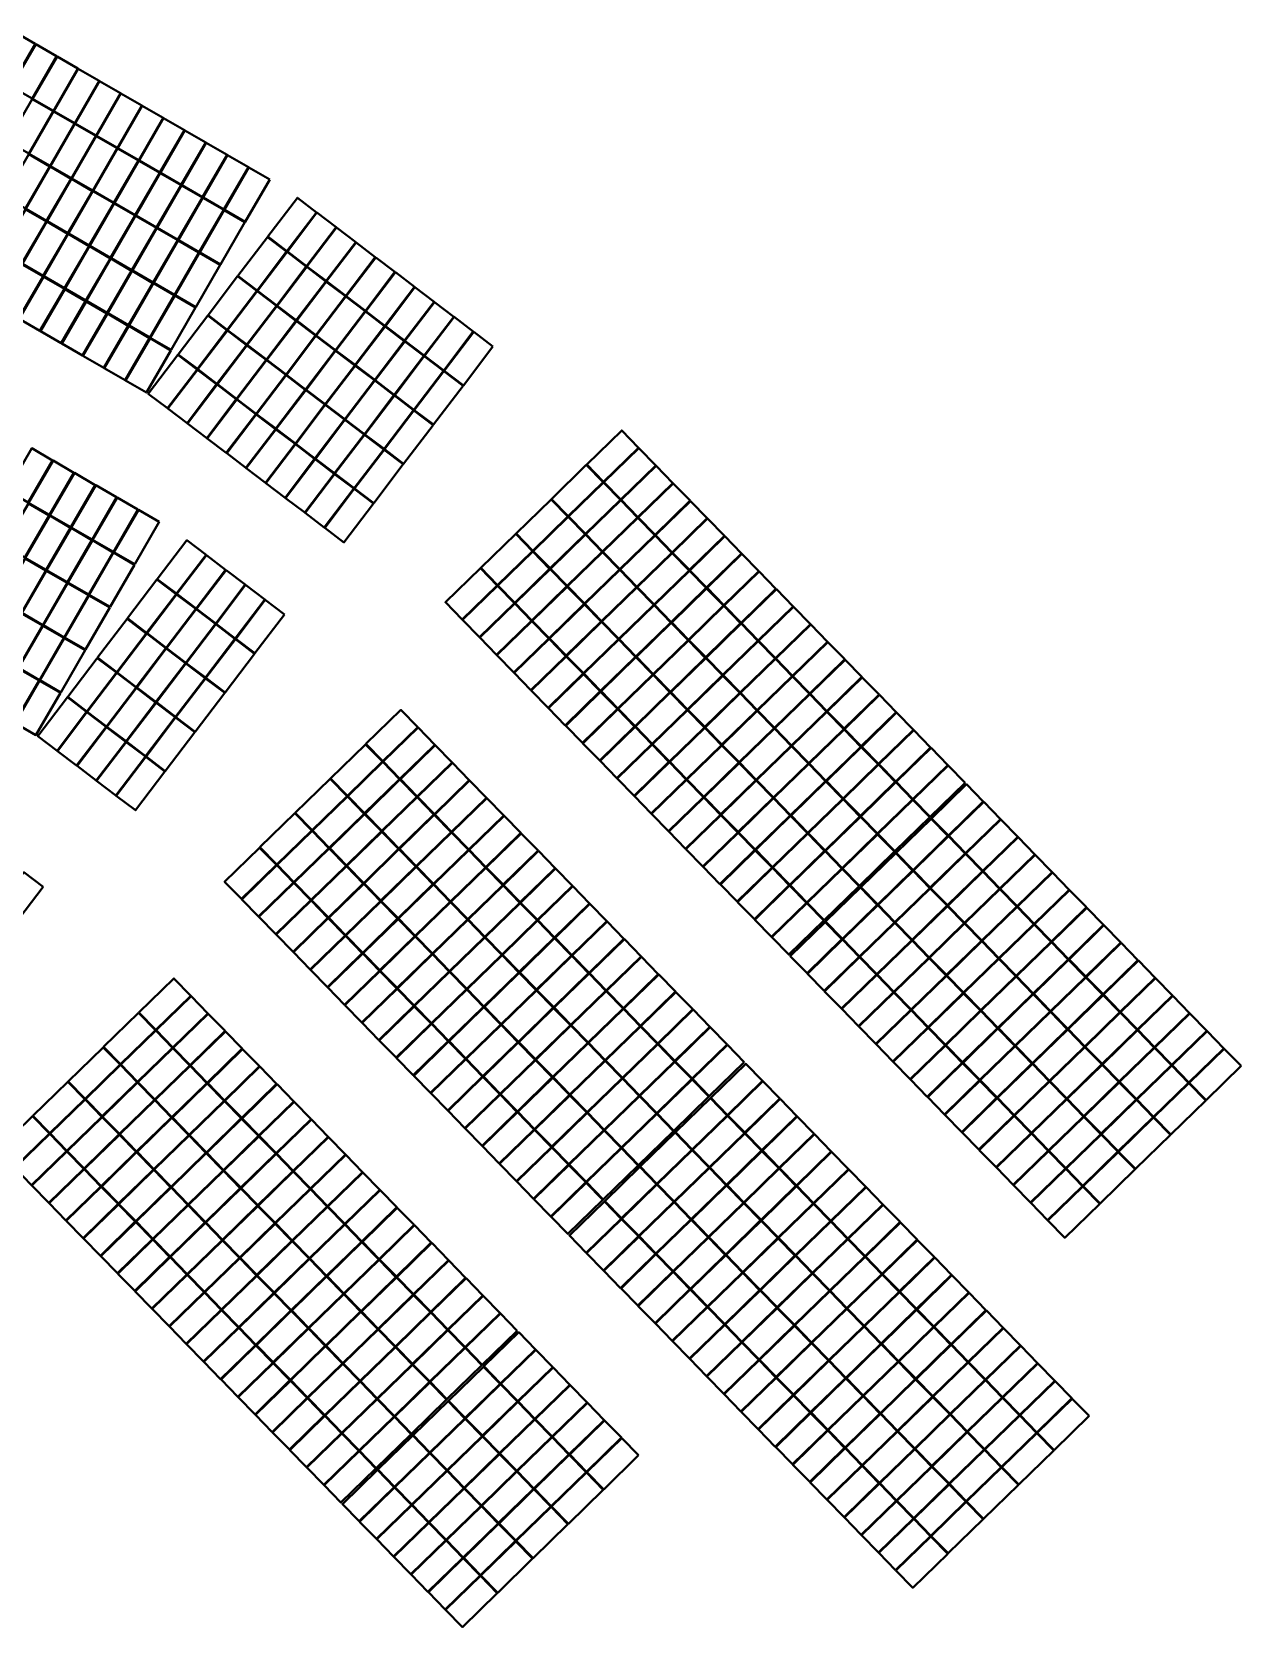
# Model space of a CAD drawing. Header units: millimetres. Extents: x 401 to 240919, y 345 to 287233.
# Drawn here: x 184002 to 240919, y 345 to 75440 of the extents above; entities that cross this region are included whole.
import ezdxf

# ---------------------------------------------------------------- set-up
doc = ezdxf.new("R2010")
doc.units = ezdxf.units.MM
doc.layers.add('SOL-PV MODULES', color=5, linetype='Continuous', lineweight=40)

msp = doc.modelspace()

# ---------------------------------------------------------------- linework, layer by layer
at = {"layer": 'SOL-PV MODULES'}
for points in [[(184158, 74872), (183176, 75440), (182026, 73451), (183008, 72883)], [(185161, 74292), (184180, 74860), (183030, 72871), (184011, 72303)], [(186165, 73712), (185183, 74280), (184033, 72291), (185015, 71723)], [(187168, 73132), (186186, 73700), (185036, 71711), (186018, 71143)], [(188171, 72552), (187190, 73119), (186040, 71130), (187021, 70563)], [(185002, 71701), (184020, 72269), (182870, 70280), (183852, 69712)], [(189175, 71972), (188193, 72539), (187043, 70550), (188025, 69983)], [(186005, 71121), (185024, 71689), (183874, 69700), (184855, 69132)], [(190178, 71392), (189196, 71959), (188046, 69970), (189028, 69403)], [(191181, 70811), (190200, 71379), (189050, 69390), (190031, 68822)], [(187009, 70541), (186027, 71109), (184877, 69120), (185859, 68552)], [(192185, 70231), (191203, 70799), (190053, 68810), (191035, 68242)], [(188012, 69961), (187030, 70529), (185880, 68540), (186862, 67972)], [(189016, 69381), (188034, 69949), (186884, 67959), (187865, 67392)], [(193188, 69651), (192206, 70219), (191056, 68230), (192038, 67662)], [(184843, 69111), (183861, 69678), (182711, 67689), (183693, 67122)], [(185846, 68530), (184865, 69098), (183714, 67109), (184696, 66541)], [(190019, 68801), (189037, 69368), (187887, 67379), (188869, 66812)], [(194191, 69071), (193210, 69639), (192060, 67650), (193041, 67082)], [(186850, 67950), (185868, 68518), (184718, 66529), (185700, 65961)], [(191022, 68221), (190041, 68788), (188890, 66799), (189872, 66232)], [(195195, 68491), (194213, 69058), (193063, 67069), (194045, 66502)], [(187853, 67370), (186871, 67938), (185721, 65949), (186703, 65381)], [(192026, 67640), (191044, 68208), (189894, 66219), (190876, 65651)], [(193029, 67060), (192047, 67628), (190897, 65639), (191879, 65071)], [(197399, 66946), (196496, 67632), (195105, 65803), (196008, 65117)], [(184684, 66520), (183702, 67087), (182552, 65098), (183534, 64531)], [(188856, 66790), (187875, 67358), (186725, 65369), (187706, 64801)], [(194032, 66480), (193051, 67048), (191901, 65059), (192882, 64491)], [(198321, 66244), (197419, 66931), (196028, 65102), (196930, 64415)], [(185687, 65940), (184705, 66507), (183555, 64518), (184537, 63951)], [(189860, 66210), (188878, 66778), (187728, 64789), (188710, 64221)], [(190863, 65630), (189881, 66197), (188731, 64208), (189713, 63641)], [(199244, 65542), (198341, 66229), (196950, 64400), (197853, 63714)], [(186690, 65360), (185709, 65927), (184559, 63938), (185540, 63371)], [(187694, 64779), (186712, 65347), (185562, 63358), (186544, 62790)], [(191866, 65050), (190885, 65617), (189735, 63628), (190716, 63061)], [(195993, 65097), (195090, 65784), (193699, 63955), (194602, 63268)], [(200166, 64841), (199264, 65527), (197873, 63699), (198775, 63012)], [(188697, 64199), (187715, 64767), (186565, 62778), (187547, 62210)], [(192870, 64470), (191888, 65037), (190738, 63048), (191720, 62481)], [(196915, 64395), (196013, 65082), (194622, 63253), (195524, 62567)], [(201089, 64139), (200186, 64826), (198795, 62997), (199698, 62310)], [(184525, 63929), (183543, 64497), (182393, 62508), (183374, 61940)], [(185528, 63349), (184546, 63917), (183396, 61928), (184378, 61360)], [(189700, 63619), (188719, 64187), (187569, 62198), (188550, 61630)], [(194587, 63248), (193684, 63935), (192293, 62106), (193196, 61420)], [(197838, 63694), (196935, 64380), (195544, 62552), (196447, 61865)], [(202011, 63437), (201109, 64124), (199718, 62295), (200620, 61609)], [(186531, 62769), (185550, 63336), (184399, 61347), (185381, 60780)], [(190704, 63039), (189722, 63607), (188572, 61618), (189554, 61050)], [(195509, 62547), (194607, 63233), (193216, 61405), (194118, 60718)], [(198760, 62992), (197858, 63679), (196467, 61850), (197369, 61163)], [(202934, 62736), (202031, 63422), (200640, 61594), (201543, 60907)], [(187535, 62189), (186553, 62756), (185403, 60767), (186385, 60200)], [(191707, 62459), (190725, 63027), (189575, 61038), (190557, 60470)], [(196432, 61845), (195529, 62532), (194138, 60703), (195041, 60017)], [(199683, 62290), (198780, 62977), (197389, 61148), (198292, 60462)], [(203856, 62034), (202954, 62721), (201563, 60892), (202465, 60205)], [(188538, 61609), (187556, 62176), (186406, 60187), (187388, 59619)], [(189541, 61028), (188560, 61596), (187410, 59607), (188391, 59039)], [(193181, 61400), (192278, 62086), (190887, 60258), (191790, 59571)], [(197354, 61144), (196452, 61830), (195061, 60001), (195963, 59315)], [(200605, 61589), (199703, 62275), (198312, 60447), (199214, 59760)], [(204779, 61332), (203876, 62019), (202485, 60190), (203388, 59504)], [(190545, 60448), (189563, 61016), (188413, 59027), (189395, 58459)], [(194103, 60698), (193201, 61385), (191810, 59556), (192712, 58870)], [(198277, 60442), (197374, 61128), (195983, 59300), (196886, 58613)], [(201528, 60887), (200625, 61574), (199234, 59745), (200137, 59058)], [(202450, 60186), (201548, 60872), (200157, 59043), (201059, 58357)], [(205701, 60631), (204799, 61317), (203408, 59489), (204310, 58802)], [(191775, 59551), (190872, 60238), (189481, 58409), (190384, 57723)], [(195026, 59997), (194123, 60683), (192732, 58854), (193635, 58168)], [(199199, 59740), (198297, 60427), (196906, 58598), (197808, 57912)], [(203373, 59484), (202470, 60170), (201079, 58342), (201982, 57655)], [(192697, 58850), (191795, 59536), (190404, 57708), (191306, 57021)], [(195948, 59295), (195046, 59981), (193655, 58153), (194557, 57466)], [(200122, 59039), (199219, 59725), (197828, 57896), (198731, 57210)], [(204295, 58782), (203393, 59469), (202002, 57640), (202904, 56954)], [(193620, 58148), (192717, 58835), (191326, 57006), (192229, 56319)], [(196871, 58593), (195968, 59280), (194577, 57451), (195480, 56765)], [(197793, 57892), (196891, 58578), (195500, 56749), (196402, 56063)], [(201044, 58337), (200142, 59023), (198751, 57195), (199653, 56508)], [(194542, 57446), (193640, 58133), (192249, 56304), (193151, 55618)], [(198716, 57190), (197813, 57877), (196422, 56048), (197325, 55361)], [(201967, 57635), (201064, 58322), (199673, 56493), (200576, 55807)], [(195465, 56745), (194562, 57431), (193171, 55603), (194074, 54916)], [(199638, 56488), (198736, 57175), (197345, 55346), (198247, 54660)], [(202889, 56934), (201987, 57620), (200596, 55791), (201498, 55105)], [(196387, 56043), (195484, 56730), (194094, 54901), (194996, 54214)], [(200561, 55787), (199658, 56473), (198267, 54645), (199170, 53958)], [(212554, 55864), (211763, 56676), (210117, 55072), (210909, 54260)], [(184977, 55270), (183995, 55838), (182845, 53849), (183827, 53281)], [(197310, 55341), (196407, 56028), (195016, 54199), (195919, 53513)], [(201483, 55085), (200580, 55772), (199190, 53943), (200092, 53256)], [(213363, 55034), (212572, 55846), (210926, 54242), (211718, 53430)], [(185981, 54690), (184999, 55258), (183849, 53269), (184831, 52701)], [(198232, 54640), (197329, 55326), (195939, 53498), (196841, 52811)], [(210891, 54242), (210099, 55055), (208454, 53451), (209245, 52639)], [(214172, 54204), (213381, 55016), (211735, 53412), (212527, 52600)], [(186984, 54110), (186002, 54677), (184852, 52688), (185834, 52121)], [(187987, 53530), (187006, 54097), (185856, 52108), (186837, 51541)], [(199154, 53938), (198252, 54625), (196861, 52796), (197764, 52109)], [(211700, 53412), (210908, 54225), (209263, 52621), (210054, 51809)], [(214981, 53374), (214189, 54186), (212544, 52582), (213336, 51770)], [(188991, 52950), (188009, 53517), (186859, 51528), (187841, 50961)], [(200077, 53236), (199174, 53923), (197783, 52094), (198686, 51408)], [(209228, 52621), (208436, 53434), (206791, 51830), (207582, 51018)], [(212509, 52582), (211717, 53395), (210072, 51791), (210863, 50979)], [(215790, 52544), (214998, 53356), (213353, 51752), (214145, 50940)], [(184818, 52679), (183836, 53247), (182686, 51258), (183668, 50690)], [(185821, 52099), (184840, 52667), (183690, 50678), (184671, 50110)], [(189994, 52369), (189012, 52937), (187862, 50948), (188844, 50380)], [(210037, 51791), (209245, 52604), (207600, 51000), (208391, 50188)], [(186825, 51519), (185843, 52087), (184693, 50098), (185675, 49530)], [(213318, 51752), (212526, 52565), (210881, 50961), (211672, 50149)], [(216599, 51714), (215807, 52526), (214162, 50922), (214953, 50110)], [(187828, 50939), (186846, 51507), (185696, 49518), (186678, 48950)], [(192198, 50824), (191295, 51511), (189905, 49682), (190807, 48996)], [(207564, 51000), (206773, 51812), (205127, 50209), (205919, 49397)], [(210845, 50961), (210054, 51774), (208409, 50170), (209200, 49358)], [(214127, 50922), (213335, 51735), (211690, 50131), (212481, 49319)], [(217408, 50884), (216616, 51696), (214971, 50092), (215762, 49280)], [(184659, 50089), (183677, 50656), (182527, 48667), (183509, 48100)], [(188831, 50359), (187850, 50926), (186700, 48937), (187681, 48370)], [(193121, 50123), (192218, 50809), (190827, 48980), (191730, 48294)], [(208373, 50170), (207582, 50982), (205936, 49379), (206728, 48567)], [(211654, 50131), (210863, 50944), (209218, 49340), (210009, 48528)], [(214936, 50092), (214144, 50905), (212499, 49301), (213290, 48489)], [(218217, 50054), (217425, 50866), (215780, 49262), (216571, 48450)], [(185662, 49508), (184680, 50076), (183530, 48087), (184512, 47519)], [(190792, 48976), (189889, 49662), (188499, 47834), (189401, 47147)], [(194043, 49421), (193140, 50107), (191750, 48279), (192652, 47592)], [(205901, 49379), (205110, 50191), (203464, 48588), (204256, 47776)], [(209182, 49340), (208391, 50152), (206745, 48549), (207537, 47737)], [(212463, 49301), (211672, 50114), (210027, 48510), (210818, 47698)], [(215744, 49262), (214953, 50075), (213308, 48471), (214099, 47659)], [(219026, 49224), (218234, 50036), (216589, 48432), (217380, 47620)], [(186666, 48928), (185684, 49496), (184534, 47507), (185515, 46939)], [(187669, 48348), (186687, 48916), (185537, 46927), (186519, 46359)], [(191714, 48274), (190812, 48961), (189421, 47132), (190324, 46445)], [(194966, 48719), (194063, 49406), (192672, 47577), (193575, 46891)], [(206710, 48549), (205919, 49361), (204273, 47758), (205065, 46946)], [(209991, 48510), (209200, 49322), (207554, 47719), (208346, 46907)], [(213272, 48471), (212481, 49284), (210835, 47680), (211627, 46868)], [(216553, 48432), (215762, 49245), (214117, 47641), (214908, 46829)], [(219835, 48394), (219043, 49206), (217398, 47602), (218189, 46790)], [(184500, 47498), (183518, 48065), (182368, 46076), (183350, 45509)], [(192637, 47572), (191734, 48259), (190343, 46430), (191246, 45744)], [(195888, 48018), (194985, 48704), (193594, 46875), (194497, 46189)], [(207519, 47719), (206727, 48531), (205082, 46928), (205874, 46116)], [(210800, 47680), (210009, 48492), (208363, 46889), (209155, 46077)], [(214081, 47641), (213290, 48454), (211644, 46850), (212436, 46038)], [(217362, 47602), (216571, 48415), (214926, 46811), (215717, 45999)], [(220644, 47564), (219852, 48376), (218207, 46772), (218998, 45960)], [(185503, 46918), (184521, 47485), (183371, 45496), (184353, 44929)], [(189386, 47127), (188483, 47814), (187092, 45985), (187995, 45298)], [(193559, 46871), (192657, 47557), (191266, 45729), (192169, 45042)], [(208328, 46889), (207536, 47701), (205891, 46098), (206683, 45286)], [(211609, 46850), (210818, 47662), (209172, 46059), (209964, 45247)], [(214890, 46811), (214099, 47624), (212453, 46020), (213245, 45208)], [(218171, 46772), (217380, 47585), (215734, 45981), (216526, 45169)], [(221452, 46734), (220661, 47546), (219016, 45942), (219807, 45130)], [(186506, 46338), (185525, 46905), (184375, 44916), (185356, 44348)], [(190308, 46425), (189406, 47112), (188015, 45283), (188917, 44597)], [(194482, 46169), (193579, 46856), (192188, 45027), (193091, 44340)], [(209137, 46059), (208345, 46871), (206700, 45268), (207491, 44456)], [(212418, 46020), (211626, 46832), (209981, 45229), (210773, 44417)], [(215699, 45981), (214908, 46794), (213262, 45190), (214054, 44378)], [(218980, 45942), (218189, 46755), (216543, 45151), (217335, 44339)], [(222261, 45904), (221470, 46716), (219825, 45112), (220616, 44300)], [(187980, 45279), (187077, 45965), (185686, 44136), (186589, 43450)], [(191231, 45724), (190328, 46410), (188937, 44582), (189840, 43895)], [(209946, 45229), (209154, 46041), (207509, 44438), (208300, 43626)], [(213227, 45190), (212435, 46002), (210790, 44399), (211582, 43587)], [(216508, 45151), (215717, 45964), (214071, 44360), (214863, 43548)], [(219789, 45112), (218998, 45925), (217352, 44321), (218144, 43509)], [(223070, 45074), (222279, 45886), (220633, 44282), (221425, 43470)], [(184340, 44907), (183359, 45475), (182209, 43486), (183190, 42918)], [(188902, 44577), (188000, 45263), (186609, 43435), (187511, 42748)], [(192153, 45022), (191251, 45709), (189860, 43880), (190762, 43193)], [(210755, 44399), (209963, 45211), (208318, 43608), (209109, 42796)], [(214036, 44360), (213244, 45172), (211599, 43569), (212390, 42757)], [(217317, 44321), (216525, 45134), (214880, 43530), (215672, 42718)], [(220598, 44282), (219807, 45095), (218161, 43491), (218953, 42679)], [(185344, 44327), (184362, 44894), (183212, 42905), (184194, 42338)], [(189825, 43875), (188922, 44562), (187531, 42733), (188434, 42047)], [(193076, 44320), (192173, 45007), (190782, 43178), (191685, 42492)], [(211564, 43569), (210772, 44381), (209127, 42778), (209918, 41966)], [(214845, 43530), (214053, 44342), (212408, 42739), (213199, 41927)], [(223879, 44244), (223088, 45056), (221442, 43452), (222234, 42640)], [(186574, 43430), (185671, 44116), (184280, 42288), (185183, 41601)], [(190747, 43174), (189845, 43860), (188454, 42031), (189356, 41345)], [(218126, 43491), (217334, 44304), (215689, 42700), (216481, 41888)], [(221407, 43452), (220616, 44265), (218970, 42661), (219762, 41849)], [(224688, 43414), (223897, 44226), (222251, 42622), (223043, 41810)], [(187496, 42728), (186594, 43415), (185203, 41586), (186105, 40900)], [(191670, 42472), (190767, 43158), (189376, 41330), (190279, 40643)], [(202163, 42709), (201372, 43522), (199726, 41918), (200518, 41106)], [(212373, 42739), (211581, 43551), (209936, 41948), (210727, 41136)], [(215654, 42700), (214862, 43512), (213217, 41909), (214008, 41097)], [(218935, 42661), (218143, 43474), (216498, 41870), (217289, 41058)], [(222216, 42622), (221425, 43435), (219779, 41831), (220571, 41019)], [(225497, 42584), (224706, 43396), (223060, 41792), (223852, 40980)], [(188419, 42027), (187516, 42713), (186125, 40884), (187028, 40198)], [(202972, 41879), (202181, 42692), (200535, 41088), (201327, 40276)], [(213182, 41909), (212390, 42721), (210745, 41118), (211536, 40306)], [(216463, 41870), (215671, 42682), (214026, 41079), (214817, 40267)], [(219744, 41831), (218952, 42644), (217307, 41040), (218098, 40228)], [(223025, 41792), (222233, 42605), (220588, 41001), (221380, 40189)], [(226306, 41754), (225515, 42566), (223869, 40962), (224661, 40150)], [(189341, 41325), (188439, 42011), (187048, 40183), (187950, 39496)], [(190264, 40623), (189361, 41310), (187970, 39481), (188873, 38795)], [(200500, 41088), (199708, 41901), (198063, 40297), (198855, 39485)], [(203781, 41049), (202990, 41862), (201344, 40258), (202136, 39446)], [(213990, 41079), (213199, 41891), (211554, 40288), (212345, 39476)], [(217272, 41040), (216480, 41852), (214835, 40249), (215626, 39437)], [(220553, 41001), (219761, 41814), (218116, 40210), (218907, 39398)], [(223834, 40962), (223042, 41775), (221397, 40171), (222189, 39359)], [(227115, 40924), (226324, 41736), (224678, 40132), (225470, 39320)], [(201309, 40258), (200517, 41071), (198872, 39467), (199663, 38655)], [(204590, 40219), (203798, 41032), (202153, 39428), (202945, 38616)], [(214799, 40249), (214008, 41061), (212363, 39458), (213154, 38646)], [(218081, 40210), (217289, 41022), (215644, 39419), (216435, 38607)], [(221362, 40171), (220570, 40984), (218925, 39380), (219716, 38568)], [(224643, 40132), (223851, 40945), (222206, 39341), (222997, 38529)], [(227924, 40094), (227132, 40906), (225487, 39302), (226279, 38490)], [(198837, 39467), (198045, 40279), (196400, 38676), (197191, 37864)], [(202118, 39428), (201326, 40241), (199681, 38637), (200472, 37825)], [(205399, 39389), (204607, 40202), (202962, 38598), (203754, 37786)], [(215608, 39419), (214817, 40231), (213171, 38628), (213963, 37816)], [(218889, 39380), (218098, 40192), (216453, 38589), (217244, 37777)], [(222171, 39341), (221379, 40154), (219734, 38550), (220525, 37738)], [(225452, 39302), (224660, 40115), (223015, 38511), (223806, 37699)], [(228785, 39210), (227994, 40022), (226348, 38418), (227140, 37606)], [(199646, 38637), (198854, 39449), (197209, 37846), (198000, 37034)], [(202927, 38598), (202135, 39411), (200490, 37807), (201281, 36995)], [(206208, 38559), (205416, 39372), (203771, 37768), (204562, 36956)], [(216417, 38589), (215626, 39401), (213980, 37798), (214772, 36986)], [(219698, 38550), (218907, 39362), (217262, 37759), (218053, 36947)], [(222980, 38511), (222188, 39324), (220543, 37720), (221334, 36908)], [(226261, 38472), (225469, 39285), (223824, 37681), (224615, 36869)], [(229594, 38380), (228803, 39192), (227157, 37588), (227949, 36776)], [(197173, 37846), (196382, 38658), (194737, 37055), (195528, 36243)], [(200454, 37807), (199663, 38619), (198018, 37016), (198809, 36204)], [(203736, 37768), (202944, 38581), (201299, 36977), (202090, 36165)], [(207017, 37729), (206225, 38542), (204580, 36938), (205371, 36126)], [(217226, 37759), (216435, 38571), (214789, 36968), (215581, 36156)], [(220507, 37720), (219716, 38532), (218071, 36929), (218862, 36117)], [(223788, 37681), (222997, 38494), (221352, 36890), (222143, 36078)], [(227122, 37589), (226330, 38401), (224685, 36797), (225477, 35985)], [(230403, 37550), (229612, 38362), (227966, 36758), (228758, 35946)], [(197982, 37016), (197191, 37828), (195545, 36225), (196337, 35413)], [(201263, 36977), (200472, 37789), (198827, 36186), (199618, 35374)], [(204545, 36938), (203753, 37751), (202108, 36147), (202899, 35335)], [(207826, 36899), (207034, 37712), (205389, 36108), (206180, 35296)], [(218035, 36929), (217244, 37741), (215598, 36138), (216390, 35326)], [(221316, 36890), (220525, 37702), (218879, 36099), (219671, 35287)], [(224597, 36851), (223806, 37664), (222161, 36060), (222952, 35248)], [(227931, 36759), (227139, 37571), (225494, 35967), (226286, 35155)], [(195510, 36225), (194719, 37037), (193073, 35434), (193865, 34622)], [(198791, 36186), (198000, 36998), (196354, 35395), (197146, 34583)], [(202072, 36147), (201281, 36959), (199636, 35356), (200427, 34544)], [(205354, 36108), (204562, 36921), (202917, 35317), (203708, 34505)], [(208635, 36069), (207843, 36882), (206198, 35278), (206989, 34466)], [(218844, 36099), (218053, 36911), (216407, 35308), (217199, 34496)], [(222125, 36060), (221334, 36872), (219688, 35269), (220480, 34457)], [(231212, 36720), (230421, 37532), (228775, 35928), (229567, 35116)], [(196319, 35395), (195528, 36207), (193882, 34604), (194674, 33792)], [(199600, 35356), (198809, 36168), (197163, 34565), (197955, 33753)], [(202881, 35317), (202090, 36129), (200444, 34526), (201236, 33714)], [(206162, 35278), (205371, 36091), (203726, 34487), (204517, 33675)], [(209444, 35240), (208652, 36052), (207007, 34448), (207798, 33636)], [(219653, 35269), (218862, 36081), (217216, 34478), (218008, 33666)], [(225459, 35968), (224667, 36780), (223022, 35176), (223813, 34364)], [(228740, 35929), (227948, 36741), (226303, 35137), (227094, 34325)], [(232021, 35890), (231230, 36702), (229584, 35098), (230376, 34286)], [(184532, 35192), (183629, 35879), (182238, 34050), (183141, 33363)], [(197128, 34565), (196336, 35377), (194691, 33774), (195483, 32962)], [(200409, 34526), (199618, 35338), (197972, 33735), (198764, 32923)], [(203690, 34487), (202899, 35299), (201253, 33696), (202045, 32884)], [(222934, 35230), (222143, 36042), (220497, 34439), (221289, 33627)], [(226268, 35138), (225476, 35950), (223831, 34346), (224622, 33534)], [(229549, 35099), (228757, 35911), (227112, 34307), (227903, 33495)], [(232830, 35060), (232038, 35872), (230393, 34268), (231185, 33456)], [(197937, 33735), (197145, 34547), (195500, 32944), (196292, 32132)], [(206971, 34448), (206180, 35261), (204535, 33657), (205326, 32845)], [(210253, 34410), (209461, 35222), (207816, 33618), (208607, 32806)], [(220462, 34439), (219670, 35251), (218025, 33648), (218817, 32836)], [(223795, 34347), (223004, 35159), (221359, 33555), (222150, 32743)], [(227077, 34308), (226285, 35120), (224640, 33516), (225431, 32704)], [(230358, 34269), (229566, 35081), (227921, 33477), (228712, 32665)], [(233639, 34230), (232847, 35042), (231202, 33438), (231994, 32626)], [(201218, 33696), (200427, 34508), (198781, 32905), (199573, 32093)], [(204499, 33657), (203708, 34469), (202062, 32866), (202854, 32054)], [(207780, 33618), (206989, 34431), (205343, 32827), (206135, 32015)], [(211061, 33580), (210270, 34392), (208625, 32788), (209416, 31976)], [(221271, 33609), (220479, 34421), (218834, 32818), (219626, 32006)], [(224604, 33517), (223813, 34329), (222168, 32725), (222959, 31913)], [(227886, 33478), (227094, 34290), (225449, 32686), (226240, 31874)], [(231167, 33439), (230375, 34251), (228730, 32647), (229521, 31835)], [(234448, 33400), (233656, 34212), (232011, 32608), (232802, 31796)], [(198746, 32905), (197954, 33717), (196309, 32114), (197100, 31302)], [(202027, 32866), (201235, 33678), (199590, 32075), (200382, 31263)], [(205308, 32827), (204517, 33639), (202871, 32036), (203663, 31224)], [(208589, 32788), (207798, 33601), (206152, 31997), (206944, 31185)], [(211870, 32750), (211079, 33562), (209434, 31958), (210225, 31146)], [(222132, 32726), (221341, 33538), (219695, 31934), (220487, 31122)], [(225413, 32687), (224622, 33499), (222976, 31895), (223768, 31083)], [(228694, 32648), (227903, 33460), (226258, 31856), (227049, 31044)], [(231976, 32609), (231184, 33421), (229539, 31817), (230330, 31005)], [(235257, 32570), (234465, 33382), (232820, 31778), (233611, 30966)], [(199555, 32075), (198763, 32887), (197118, 31284), (197909, 30472)], [(202836, 32036), (202044, 32848), (200399, 31245), (201191, 30433)], [(206117, 31997), (205326, 32809), (203680, 31206), (204472, 30394)], [(209398, 31958), (208607, 32771), (206961, 31167), (207753, 30355)], [(212679, 31920), (211888, 32732), (210242, 31128), (211034, 30316)], [(222941, 31896), (222150, 32708), (220504, 31104), (221296, 30292)], [(226222, 31857), (225431, 32669), (223785, 31065), (224577, 30253)], [(229503, 31818), (228712, 32630), (227067, 31026), (227858, 30214)], [(232785, 31779), (231993, 32591), (230348, 30987), (231139, 30175)], [(236066, 31740), (235274, 32552), (233629, 30948), (234420, 30136)], [(200364, 31245), (199572, 32057), (197927, 30454), (198718, 29642)], [(203645, 31206), (202853, 32018), (201208, 30415), (202000, 29603)], [(206926, 31167), (206135, 31979), (204489, 30376), (205281, 29564)], [(210207, 31128), (209416, 31941), (207770, 30337), (208562, 29525)], [(213488, 31090), (212697, 31902), (211051, 30298), (211843, 29486)], [(223750, 31066), (222959, 31878), (221313, 30274), (222105, 29462)], [(227031, 31027), (226240, 31839), (224594, 30235), (225386, 29423)], [(230312, 30988), (229521, 31800), (227875, 30196), (228667, 29384)], [(233593, 30949), (232802, 31761), (231157, 30157), (231948, 29345)], [(236875, 30910), (236083, 31722), (234438, 30118), (235229, 29306)], [(191476, 30067), (190685, 30879), (189040, 29275), (189831, 28463)], [(201173, 30415), (200381, 31227), (198736, 29624), (199527, 28812)], [(204454, 30376), (203662, 31188), (202017, 29585), (202808, 28773)], [(207735, 30337), (206943, 31149), (205298, 29546), (206090, 28734)], [(211016, 30298), (210225, 31111), (208579, 29507), (209371, 28695)], [(214297, 30260), (213506, 31072), (211860, 29468), (212652, 28656)], [(224559, 30236), (223768, 31048), (222122, 29444), (222914, 28632)], [(227840, 30197), (227049, 31009), (225403, 29405), (226195, 28593)], [(231121, 30158), (230330, 30970), (228684, 29366), (229476, 28554)], [(234402, 30119), (233611, 30931), (231966, 29327), (232757, 28515)], [(237684, 30080), (236892, 30892), (235247, 29288), (236038, 28476)], [(192285, 29237), (191494, 30049), (189849, 28445), (190640, 27633)], [(201982, 29585), (201190, 30397), (199545, 28794), (200336, 27982)], [(205263, 29546), (204471, 30358), (202826, 28755), (203617, 27943)], [(208544, 29507), (207752, 30319), (206107, 28716), (206899, 27904)], [(211825, 29468), (211034, 30281), (209388, 28677), (210180, 27865)], [(215106, 29430), (214315, 30242), (212669, 28638), (213461, 27826)], [(225368, 29406), (224576, 30218), (222931, 28614), (223723, 27802)], [(228649, 29367), (227858, 30179), (226212, 28575), (227004, 27763)], [(231930, 29328), (231139, 30140), (229493, 28536), (230285, 27724)], [(235211, 29289), (234420, 30101), (232775, 28497), (233566, 27685)], [(238493, 29250), (237701, 30062), (236056, 28458), (236847, 27646)], [(202791, 28755), (201999, 29567), (200354, 27964), (201145, 27152)], [(206072, 28716), (205280, 29528), (203635, 27925), (204426, 27113)], [(209353, 28677), (208561, 29489), (206916, 27886), (207707, 27074)], [(212634, 28638), (211842, 29451), (210197, 27847), (210989, 27035)], [(215915, 28600), (215124, 29412), (213478, 27808), (214270, 26996)], [(226177, 28576), (225385, 29388), (223740, 27784), (224532, 26972)], [(229458, 28537), (228667, 29349), (227021, 27745), (227813, 26933)], [(232739, 28498), (231948, 29310), (230302, 27706), (231094, 26894)], [(189813, 28446), (189022, 29258), (187376, 27654), (188168, 26842)], [(193094, 28407), (192303, 29219), (190657, 27615), (191449, 26803)], [(203599, 27925), (202808, 28737), (201163, 27134), (201954, 26322)], [(206881, 27886), (206089, 28698), (204444, 27095), (205235, 26283)], [(210162, 27847), (209370, 28659), (207725, 27056), (208516, 26244)], [(213443, 27808), (212651, 28621), (211006, 27017), (211798, 26205)], [(216724, 27770), (215933, 28582), (214287, 26978), (215079, 26166)], [(226986, 27746), (226194, 28558), (224549, 26954), (225340, 26142)], [(236020, 28459), (235229, 29271), (233583, 27667), (234375, 26855)], [(239301, 28420), (238510, 29232), (236865, 27628), (237656, 26816)], [(190622, 27616), (189831, 28428), (188185, 26824), (188977, 26012)], [(193903, 27577), (193112, 28389), (191466, 26785), (192258, 25973)], [(204408, 27095), (203617, 27907), (201972, 26304), (202763, 25492)], [(207690, 27056), (206898, 27868), (205253, 26265), (206044, 25453)], [(210971, 27017), (210179, 27829), (208534, 26226), (209325, 25414)], [(214252, 26978), (213460, 27791), (211815, 26187), (212606, 25375)], [(230267, 27707), (229475, 28519), (227830, 26915), (228622, 26103)], [(233548, 27668), (232757, 28480), (231111, 26876), (231903, 26064)], [(236829, 27629), (236038, 28441), (234392, 26837), (235184, 26025)], [(240110, 27590), (239319, 28402), (237674, 26798), (238465, 25986)], [(188150, 26825), (187358, 27637), (185713, 26033), (186505, 25221)], [(191431, 26786), (190640, 27598), (188994, 25994), (189786, 25182)], [(194712, 26747), (193921, 27559), (192275, 25955), (193067, 25143)], [(205217, 26265), (204426, 27077), (202781, 25474), (203572, 24662)], [(208498, 26226), (207707, 27038), (206062, 25435), (206853, 24623)], [(217533, 26940), (216741, 27752), (215096, 26148), (215888, 25336)], [(227795, 26916), (227003, 27728), (225358, 26124), (226149, 25312)], [(231076, 26877), (230284, 27689), (228639, 26085), (229431, 25273)], [(234357, 26838), (233566, 27650), (231920, 26046), (232712, 25234)], [(237638, 26799), (236847, 27611), (235201, 26007), (235993, 25195)], [(240919, 26760), (240128, 27572), (238482, 25968), (239274, 25156)], [(188959, 25995), (188167, 26807), (186522, 25203), (187313, 24391)], [(192240, 25956), (191448, 26768), (189803, 25164), (190595, 24352)], [(195521, 25917), (194730, 26729), (193084, 25125), (193876, 24313)], [(211780, 26187), (210988, 26999), (209343, 25396), (210134, 24584)], [(215061, 26148), (214269, 26961), (212624, 25357), (213415, 24545)], [(218394, 26056), (217603, 26868), (215957, 25264), (216749, 24452)], [(228604, 26086), (227812, 26898), (226167, 25294), (226958, 24482)], [(231885, 26047), (231093, 26859), (229448, 25255), (230239, 24443)], [(235166, 26008), (234374, 26820), (232729, 25216), (233521, 24404)], [(238447, 25969), (237656, 26781), (236010, 25177), (236802, 24365)], [(186487, 25204), (185695, 26016), (184050, 24412), (184841, 23600)], [(189768, 25165), (188976, 25977), (187331, 24373), (188122, 23561)], [(193049, 25126), (192257, 25938), (190612, 24334), (191404, 23522)], [(196330, 25087), (195539, 25899), (193893, 24295), (194685, 23483)], [(206026, 25435), (205235, 26247), (203589, 24644), (204381, 23832)], [(209307, 25396), (208516, 26208), (206871, 24605), (207662, 23793)], [(212589, 25357), (211797, 26169), (210152, 24566), (210943, 23754)], [(215870, 25318), (215078, 26131), (213433, 24527), (214224, 23715)], [(219203, 25226), (218412, 26038), (216766, 24434), (217558, 23622)], [(229413, 25256), (228621, 26068), (226976, 24464), (227767, 23652)], [(232694, 25217), (231902, 26029), (230257, 24425), (231048, 23613)], [(235975, 25178), (235183, 25990), (233538, 24386), (234330, 23574)], [(239256, 25139), (238465, 25951), (236819, 24347), (237611, 23535)], [(187296, 24374), (186504, 25186), (184859, 23582), (185650, 22770)], [(190577, 24335), (189785, 25147), (188140, 23543), (188931, 22731)], [(193858, 24296), (193066, 25108), (191421, 23504), (192213, 22692)], [(197139, 24257), (196348, 25069), (194702, 23465), (195494, 22653)], [(206835, 24605), (206044, 25417), (204398, 23814), (205190, 23002)], [(210116, 24566), (209325, 25378), (207680, 23775), (208471, 22963)], [(213398, 24527), (212606, 25339), (210961, 23736), (211752, 22924)], [(216731, 24435), (215940, 25247), (214294, 23643), (215086, 22831)], [(220012, 24396), (219221, 25208), (217575, 23604), (218367, 22792)], [(230222, 24426), (229430, 25238), (227785, 23634), (228576, 22822)], [(233503, 24387), (232711, 25199), (231066, 23595), (231857, 22783)], [(236784, 24348), (235992, 25160), (234347, 23556), (235138, 22744)], [(184823, 23583), (184032, 24395), (182387, 22791), (183178, 21979)], [(188105, 23544), (187313, 24356), (185668, 22752), (186459, 21940)], [(191386, 23505), (190594, 24317), (188949, 22713), (189740, 21901)], [(194667, 23466), (193875, 24278), (192230, 22674), (193021, 21862)], [(197948, 23427), (197156, 24239), (195511, 22635), (196303, 21823)], [(207644, 23775), (206853, 24587), (205207, 22984), (205999, 22172)], [(210925, 23736), (210134, 24548), (208488, 22945), (209280, 22133)], [(214206, 23697), (213415, 24509), (211770, 22906), (212561, 22094)], [(217540, 23605), (216748, 24417), (215103, 22813), (215895, 22001)], [(220821, 23566), (220030, 24378), (218384, 22774), (219176, 21962)], [(231031, 23596), (230239, 24408), (228594, 22804), (229385, 21992)], [(234312, 23557), (233520, 24369), (231875, 22765), (232666, 21953)], [(237593, 23518), (236801, 24330), (235156, 22726), (235947, 21914)], [(185632, 22753), (184841, 23565), (183195, 21961), (183987, 21149)], [(188913, 22714), (188122, 23526), (186477, 21922), (187268, 21110)], [(192195, 22675), (191403, 23487), (189758, 21883), (190549, 21071)], [(195476, 22636), (194684, 23448), (193039, 21844), (193830, 21032)], [(198757, 22597), (197965, 23409), (196320, 21805), (197112, 20993)], [(208453, 22945), (207662, 23757), (206016, 22154), (206808, 21342)], [(211734, 22906), (210943, 23718), (209297, 22115), (210089, 21303)], [(215068, 22814), (214276, 23626), (212631, 22022), (213422, 21210)], [(218349, 22775), (217557, 23587), (215912, 21983), (216704, 21171)], [(221630, 22736), (220839, 23548), (219193, 21944), (219985, 21132)], [(231839, 22766), (231048, 23578), (229403, 21974), (230194, 21162)], [(235121, 22727), (234329, 23539), (232684, 21935), (233475, 21123)], [(186441, 21923), (185650, 22735), (184004, 21131), (184796, 20319)], [(189722, 21884), (188931, 22696), (187286, 21092), (188077, 20280)], [(193004, 21845), (192212, 22657), (190567, 21053), (191358, 20241)], [(196285, 21806), (195493, 22618), (193848, 21014), (194639, 20202)], [(199566, 21767), (198774, 22579), (197129, 20975), (197920, 20163)], [(209262, 22115), (208471, 22927), (206825, 21324), (207617, 20512)], [(212543, 22076), (211752, 22888), (210106, 21285), (210898, 20473)], [(215877, 21984), (215085, 22796), (213440, 21192), (214231, 20380)], [(219158, 21945), (218366, 22757), (216721, 21153), (217512, 20341)], [(222439, 21906), (221647, 22718), (220002, 21114), (220794, 20302)], [(232648, 21936), (231857, 22748), (230212, 21144), (231003, 20332)], [(235930, 21897), (235138, 22709), (233493, 21105), (234284, 20293)], [(187250, 21093), (186459, 21905), (184813, 20301), (185605, 19489)], [(190531, 21054), (189740, 21866), (188094, 20262), (188886, 19450)], [(193812, 21015), (193021, 21827), (191376, 20223), (192167, 19411)], [(197094, 20976), (196302, 21788), (194657, 20184), (195448, 19372)], [(210071, 21285), (209279, 22097), (207634, 20494), (208426, 19682)], [(213404, 21193), (212613, 22005), (210968, 20401), (211759, 19589)], [(216686, 21154), (215894, 21966), (214249, 20362), (215040, 19550)], [(219967, 21115), (219175, 21927), (217530, 20323), (218321, 19511)], [(223248, 21076), (222456, 21888), (220811, 20284), (221603, 19472)], [(233457, 21106), (232666, 21918), (231020, 20314), (231812, 19502)], [(188059, 20263), (187268, 21075), (185622, 19471), (186414, 18659)], [(191340, 20224), (190549, 21036), (188903, 19432), (189695, 18620)], [(200375, 20937), (199583, 21749), (197938, 20145), (198729, 19333)], [(210880, 20455), (210088, 21267), (208443, 19664), (209235, 18852)], [(214213, 20363), (213422, 21175), (211777, 19571), (212568, 18759)], [(217495, 20324), (216703, 21136), (215058, 19532), (215849, 18720)], [(220776, 20285), (219984, 21097), (218339, 19493), (219130, 18681)], [(224057, 20246), (223265, 21058), (221620, 19454), (222411, 18642)], [(234266, 20276), (233475, 21088), (231829, 19484), (232621, 18672)], [(194621, 20185), (193830, 20997), (192185, 19393), (192976, 18581)], [(197903, 20146), (197111, 20958), (195466, 19354), (196257, 18542)], [(201184, 20107), (200392, 20919), (198747, 19315), (199538, 18503)], [(211741, 19572), (210950, 20384), (209304, 18780), (210096, 17968)], [(215022, 19533), (214231, 20345), (212586, 18741), (213377, 17929)], [(218303, 19494), (217512, 20306), (215867, 18702), (216658, 17890)], [(188868, 19433), (188077, 20245), (186431, 18641), (187223, 17829)], [(192149, 19394), (191358, 20206), (189712, 18602), (190504, 17790)], [(195430, 19355), (194639, 20167), (192994, 18563), (193785, 17751)], [(198711, 19316), (197920, 20128), (196275, 18524), (197066, 17712)], [(201993, 19277), (201201, 20089), (199556, 18485), (200347, 17673)], [(212550, 18742), (211759, 19554), (210113, 17950), (210905, 17138)], [(221585, 19455), (220793, 20267), (219148, 18663), (219939, 17851)], [(224866, 19416), (224074, 20228), (222429, 18624), (223220, 17812)], [(189677, 18603), (188886, 19415), (187240, 17811), (188032, 16999)], [(192958, 18564), (192167, 19376), (190521, 17772), (191313, 16960)], [(196239, 18525), (195448, 19337), (193802, 17733), (194594, 16921)], [(199520, 18486), (198729, 19298), (197084, 17694), (197875, 16882)], [(202802, 18447), (202010, 19259), (200365, 17655), (201156, 16843)], [(215831, 18703), (215040, 19515), (213394, 17911), (214186, 17099)], [(219112, 18664), (218321, 19476), (216676, 17872), (217467, 17060)], [(222394, 18625), (221602, 19437), (219957, 17833), (220748, 17021)], [(225675, 18586), (224883, 19398), (223238, 17794), (224029, 16982)], [(190486, 17773), (189694, 18585), (188049, 16981), (188841, 16169)], [(193767, 17734), (192976, 18546), (191330, 16942), (192122, 16130)], [(197048, 17695), (196257, 18507), (194611, 16903), (195403, 16091)], [(200329, 17656), (199538, 18468), (197893, 16864), (198684, 16052)], [(203611, 17617), (202819, 18429), (201174, 16825), (201965, 16013)], [(213359, 17912), (212568, 18724), (210922, 17120), (211714, 16308)], [(216640, 17873), (215849, 18685), (214203, 17081), (214995, 16269)], [(219921, 17834), (219130, 18646), (217485, 17042), (218276, 16230)], [(223203, 17795), (222411, 18607), (220766, 17003), (221557, 16191)], [(226484, 17756), (225692, 18568), (224047, 16964), (224838, 16152)], [(191295, 16943), (190503, 17755), (188858, 16151), (189650, 15339)], [(194576, 16904), (193785, 17716), (192139, 16112), (192931, 15300)], [(197857, 16865), (197066, 17677), (195420, 16073), (196212, 15261)], [(201138, 16826), (200347, 17638), (198701, 16034), (199493, 15222)], [(204419, 16787), (203628, 17599), (201983, 15995), (202774, 15183)], [(214168, 17082), (213377, 17894), (211731, 16290), (212523, 15478)], [(217449, 17043), (216658, 17855), (215012, 16251), (215804, 15439)], [(220730, 17004), (219939, 17816), (218293, 16212), (219085, 15400)], [(224011, 16965), (223220, 17777), (221575, 16173), (222366, 15361)], [(227293, 16926), (226501, 17738), (224856, 16134), (225647, 15322)], [(192104, 16113), (191312, 16925), (189667, 15321), (190458, 14509)], [(195385, 16074), (194593, 16886), (192948, 15282), (193740, 14470)], [(198666, 16035), (197875, 16847), (196229, 15243), (197021, 14431)], [(201947, 15996), (201156, 16808), (199510, 15204), (200302, 14392)], [(205228, 15957), (204437, 16769), (202792, 15165), (203583, 14353)], [(214977, 16252), (214185, 17064), (212540, 15460), (213332, 14648)], [(218258, 16213), (217467, 17025), (215821, 15421), (216613, 14609)], [(221539, 16174), (220748, 16986), (219102, 15382), (219894, 14570)], [(224820, 16135), (224029, 16947), (222384, 15343), (223175, 14531)], [(228102, 16096), (227310, 16908), (225665, 15304), (226456, 14492)], [(192913, 15283), (192121, 16095), (190476, 14491), (191267, 13679)], [(196194, 15244), (195402, 16056), (193757, 14452), (194549, 13640)], [(199475, 15205), (198684, 16017), (197038, 14413), (197830, 13601)], [(202756, 15166), (201965, 15978), (200319, 14374), (201111, 13562)], [(206037, 15127), (205246, 15939), (203600, 14335), (204392, 13523)], [(215786, 15422), (214994, 16234), (213349, 14630), (214141, 13818)], [(219067, 15383), (218276, 16195), (216630, 14591), (217422, 13779)], [(222348, 15344), (221557, 16156), (219911, 14552), (220703, 13740)], [(225629, 15305), (224838, 16117), (223192, 14513), (223984, 13701)], [(228910, 15266), (228119, 16078), (226474, 14474), (227265, 13662)], [(193722, 14453), (192930, 15265), (191285, 13661), (192076, 12849)], [(197003, 14414), (196211, 15226), (194566, 13622), (195357, 12810)], [(200284, 14375), (199492, 15187), (197847, 13583), (198639, 12771)], [(203565, 14336), (202774, 15148), (201128, 13544), (201920, 12732)], [(206846, 14297), (206055, 15109), (204409, 13505), (205201, 12693)], [(216595, 14592), (215803, 15404), (214158, 13800), (214949, 12988)], [(219876, 14553), (219084, 15365), (217439, 13761), (218231, 12949)], [(223157, 14514), (222366, 15326), (220720, 13722), (221512, 12910)], [(226438, 14475), (225647, 15287), (224001, 13683), (224793, 12871)], [(229719, 14436), (228928, 15248), (227283, 13644), (228074, 12832)], [(194531, 13623), (193739, 14435), (192094, 12831), (192885, 12019)], [(197812, 13584), (197020, 14396), (195375, 12792), (196166, 11980)], [(201093, 13545), (200301, 14357), (198656, 12753), (199448, 11941)], [(204374, 13506), (203583, 14318), (201937, 12714), (202729, 11902)], [(217404, 13762), (216612, 14574), (214967, 12970), (215758, 12158)], [(220685, 13723), (219893, 14535), (218248, 12931), (219040, 12119)], [(223966, 13684), (223175, 14496), (221529, 12892), (222321, 12080)], [(227247, 13645), (226456, 14457), (224810, 12853), (225602, 12041)], [(230528, 13606), (229737, 14418), (228091, 12814), (228883, 12002)], [(195340, 12793), (194548, 13605), (192903, 12001), (193694, 11189)], [(198621, 12754), (197829, 13566), (196184, 11962), (196975, 11150)], [(201902, 12715), (201110, 13527), (199465, 11923), (200257, 11111)], [(207708, 13413), (206916, 14225), (205271, 12622), (206062, 11810)], [(218213, 12932), (217421, 13744), (215776, 12140), (216567, 11328)], [(221494, 12893), (220702, 13705), (219057, 12101), (219849, 11289)], [(224775, 12854), (223984, 13666), (222338, 12062), (223130, 11250)], [(228056, 12815), (227265, 13627), (225619, 12023), (226411, 11211)], [(231337, 12776), (230546, 13588), (228900, 11984), (229692, 11172)], [(196149, 11963), (195357, 12775), (193712, 11171), (194503, 10359)], [(205183, 12676), (204392, 13488), (202746, 11884), (203538, 11072)], [(208516, 12583), (207725, 13395), (206080, 11792), (206871, 10980)], [(219022, 12102), (218230, 12914), (216585, 11310), (217376, 10498)], [(222303, 12063), (221511, 12875), (219866, 11271), (220657, 10459)], [(225584, 12024), (224792, 12836), (223147, 11232), (223939, 10420)], [(228865, 11985), (228074, 12797), (226428, 11193), (227220, 10381)], [(199430, 11924), (198638, 12736), (196993, 11132), (197784, 10320)], [(202711, 11885), (201919, 12697), (200274, 11093), (201065, 10281)], [(206044, 11792), (205253, 12604), (203607, 11001), (204399, 10189)], [(209325, 11753), (208534, 12565), (206889, 10962), (207680, 10150)], [(219831, 11272), (219039, 12084), (217394, 10480), (218185, 9668)], [(223112, 11233), (222320, 12045), (220675, 10441), (221466, 9629)], [(232146, 11946), (231355, 12758), (229709, 11154), (230501, 10342)], [(196957, 11133), (196166, 11945), (194521, 10341), (195312, 9529)], [(200239, 11094), (199447, 11906), (197802, 10302), (198593, 9490)], [(203520, 11055), (202728, 11867), (201083, 10263), (201874, 9451)], [(206853, 10962), (206062, 11774), (204416, 10171), (205208, 9359)], [(210134, 10923), (209343, 11735), (207698, 10132), (208489, 9320)], [(226393, 11194), (225601, 12006), (223956, 10402), (224748, 9590)], [(229674, 11155), (228883, 11967), (227237, 10363), (228029, 9551)], [(232955, 11116), (232164, 11928), (230518, 10324), (231310, 9512)], [(197766, 10303), (196975, 11115), (195330, 9511), (196121, 8699)], [(201048, 10264), (200256, 11076), (198611, 9472), (199402, 8660)], [(204381, 10171), (203590, 10983), (201944, 9380), (202736, 8567)], [(207662, 10132), (206871, 10944), (205225, 9341), (206017, 8529)], [(210943, 10093), (210152, 10905), (208506, 9302), (209298, 8490)], [(220640, 10442), (219848, 11254), (218203, 9650), (218994, 8838)], [(223921, 10403), (223129, 11215), (221484, 9611), (222275, 8799)], [(227202, 10364), (226410, 11176), (224765, 9572), (225556, 8760)], [(230483, 10325), (229691, 11137), (228046, 9533), (228838, 8721)], [(233764, 10286), (232973, 11098), (231327, 9494), (232119, 8682)], [(198575, 9473), (197784, 10285), (196138, 8681), (196930, 7869)], [(201856, 9434), (201065, 10246), (199420, 8642), (200211, 7830)], [(205190, 9341), (204398, 10153), (202753, 8550), (203545, 7737)], [(208471, 9302), (207680, 10114), (206034, 8511), (206826, 7699)], [(211752, 9263), (210961, 10075), (209315, 8472), (210107, 7660)], [(221448, 9612), (220657, 10424), (219012, 8820), (219803, 8008)], [(224730, 9573), (223938, 10385), (222293, 8781), (223084, 7969)], [(228011, 9534), (227219, 10346), (225574, 8742), (226365, 7930)], [(231292, 9495), (230500, 10307), (228855, 8703), (229647, 7891)], [(199384, 8643), (198593, 9455), (196947, 7851), (197739, 7039)], [(202718, 8550), (201926, 9362), (200281, 7759), (201072, 6946)], [(205999, 8511), (205207, 9323), (203562, 7720), (204354, 6907)], [(209280, 8472), (208489, 9284), (206843, 7681), (207635, 6869)], [(212561, 8433), (211770, 9245), (210124, 7642), (210916, 6830)], [(222257, 8782), (221466, 9594), (219821, 7990), (220612, 7178)], [(225539, 8743), (224747, 9555), (223102, 7951), (223893, 7139)], [(228820, 8704), (228028, 9516), (226383, 7912), (227174, 7100)], [(232101, 8665), (231309, 9477), (229664, 7873), (230455, 7061)], [(200193, 7813), (199402, 8625), (197756, 7021), (198548, 6209)], [(203527, 7720), (202735, 8532), (201090, 6929), (201881, 6116)], [(206808, 7681), (206016, 8493), (204371, 6890), (205162, 6077)], [(210089, 7642), (209297, 8454), (207652, 6851), (208444, 6039)], [(223066, 7952), (222275, 8764), (220630, 7160), (221421, 6348)], [(226347, 7913), (225556, 8725), (223911, 7121), (224702, 6309)], [(229629, 7874), (228837, 8686), (227192, 7082), (227983, 6270)], [(201054, 6929), (200263, 7741), (198618, 6137), (199409, 5325)], [(204336, 6890), (203544, 7702), (201899, 6099), (202690, 5286)], [(207617, 6851), (206825, 7663), (205180, 6060), (205971, 5247)], [(210898, 6812), (210106, 7624), (208461, 6021), (209253, 5209)], [(223875, 7122), (223084, 7934), (221438, 6330), (222230, 5518)], [(227156, 7083), (226365, 7895), (224720, 6291), (225511, 5479)], [(230438, 7044), (229646, 7856), (228001, 6252), (228792, 5440)], [(201863, 6099), (201072, 6911), (199427, 5307), (200218, 4495)], [(205145, 6060), (204353, 6872), (202708, 5269), (203499, 4456)], [(208426, 6021), (207634, 6833), (205989, 5230), (206780, 4417)], [(224684, 6292), (223893, 7104), (222247, 5500), (223039, 4688)], [(227965, 6253), (227174, 7065), (225529, 5461), (226320, 4649)], [(202672, 5269), (201881, 6081), (200236, 4477), (201027, 3665)], [(205954, 5230), (205162, 6042), (203517, 4439), (204308, 3626)], [(225493, 5462), (224702, 6274), (223056, 4670), (223848, 3858)], [(228774, 5423), (227983, 6235), (226337, 4631), (227129, 3819)], [(209235, 5191), (208443, 6003), (206798, 4400), (207589, 3587)], [(226302, 4632), (225511, 5444), (223865, 3840), (224657, 3028)], [(203481, 4439), (202690, 5251), (201044, 3647), (201836, 2835)], [(206762, 4400), (205971, 5212), (204326, 3609), (205117, 2796)], [(227111, 3802), (226320, 4614), (224674, 3010), (225466, 2198)], [(204290, 3609), (203499, 4421), (201853, 2817), (202645, 2005)], [(207571, 3570), (206780, 4382), (205135, 2779), (205926, 1966)], [(205099, 2779), (204308, 3591), (202662, 1987), (203454, 1175)], [(205908, 1949), (205117, 2761), (203471, 1157), (204263, 345)]]:
    msp.add_lwpolyline(points, close=True, dxfattribs=at)

doc.saveas('drawing.dxf')
